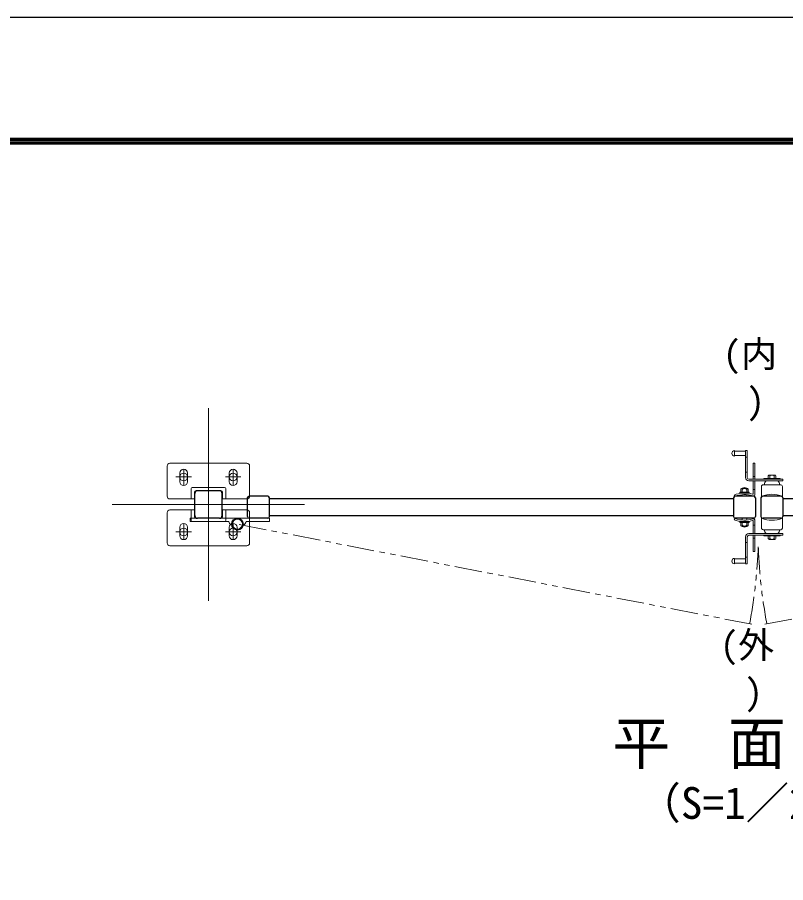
# Model space of a CAD drawing. Units: millimetres, scale not verified. Extents: x -3536 to 4864, y -2970 to 2970.
# Drawn here: x -702 to 695, y 1396 to 2970 of the extents above; entities that cross this region are included whole.
import ezdxf
from ezdxf.enums import TextEntityAlignment as Align

# ---------------------------------------------------------------- set-up
doc = ezdxf.new("R2010")
doc.units = ezdxf.units.MM
doc.header["$LTSCALE"] = 20
doc.linetypes.add('USER1', pattern=[50.8, 31.75, -6.35, 6.35, -6.35])
doc.linetypes.add('USER2', pattern=[5, 2.5, -0.5, 0.5, -0.5, 0.5, -0.5])
for name, color, linetype, lineweight in [('0-1_D-BMK', 2, 'USER1', 13), ('0-2_D-STR1', 1, 'Continuous', 25), ('0-3_D-STR3', 3, 'Continuous', 13), ('0-4_D-STR-TXT', 7, 'Continuous', 13), ('0-B_D-TTL', 7, 'Continuous', 25)]:
    doc.layers.add(name, color=color, linetype=linetype, lineweight=lineweight)
doc.layers.add('0-8_D-TTL-TXT', color=7, linetype='Continuous')
doc.styles.add('ＭＳ ゴシック', font='')
doc.styles.get('ＭＳ ゴシック').set_extended_font_data('MS Gothic')

msp = doc.modelspace()

# ---------------------------------------------------------------- linework, layer by layer
at = {"layer": '0-1_D-BMK'}
for p, q in [((-354.93, 1908.74), (-354.93, 2258.74)), ((-399.93, 2147.74), (-399.93, 2119.74)), ((-309.93, 2147.74), (-309.93, 2119.74)), ((-413.93, 2133.74), (-385.93, 2133.74)), ((-323.93, 2133.74), (-295.93, 2133.74)), ((-179.93, 2083.74), (-529.93, 2083.74)), ((-399.93, 2019.74), (-399.93, 2047.74)), ((-309.93, 2019.74), (-309.93, 2047.74)), ((-413.93, 2033.74), (-385.93, 2033.74)), ((-323.93, 2033.74), (-295.93, 2033.74))]:
    msp.add_line(p, q, dxfattribs=at)
at = {"layer": '0-1_D-BMK', "linetype": 'USER2'}
for p, q in [((633.31, 1865.84), (-302.13, 2047.94)), ((657.08, 1865.71), (1592.27, 2047.94))]:
    msp.add_line(p, q, dxfattribs=at)
for centre, start, end in [((-319.84, 2043.24), 349.45417, 357.82664), ((1609.97, 2043.24), 182.17317, 190.54584)]:
    msp.add_arc(centre, 965.56, start, end, dxfattribs=at)
at = {"layer": '0-2_D-STR1'}
for p, q in [((-379.93, 2063.84), (-379.93, 2103.64)), ((-335.03, 2108.74), (-374.83, 2108.74)), ((-329.93, 2063.84), (-329.93, 2103.64)), ((-283.93, 2061.94), (-283.93, 2096.24)), ((-247.13, 2098.74), (-280.73, 2098.74)), ((-243.93, 2061.94), (-243.93, 2095.54)), ((600.07, 2094.24), (-243.93, 2094.24)), ((600.07, 2095.54), (600.07, 2061.94)), ((636.87, 2098.74), (603.27, 2098.74)), ((640.07, 2095.54), (640.07, 2061.94)), ((650.07, 2095.54), (650.07, 2061.94)), ((686.87, 2098.74), (653.27, 2098.74)), ((690.07, 2095.54), (690.07, 2061.94)), ((1534.07, 2094.24), (690.07, 2094.24)), ((600.07, 2063.24), (-243.93, 2063.24)), ((1534.07, 2063.24), (690.07, 2063.24)), ((-335.03, 2058.74), (-374.83, 2058.74)), ((-247.13, 2058.74), (-280.73, 2058.74)), ((636.87, 2058.74), (603.27, 2058.74)), ((686.87, 2058.74), (653.27, 2058.74))]:
    msp.add_line(p, q, dxfattribs=at)
for centre, radius, start, end in [((-374.83, 2103.64), 5.1, 89.99974, 179.99999), ((-335.03, 2103.64), 5.1, 0.00014, 89.99968), ((-280.73, 2095.54), 3.2, 90, 180), ((-247.13, 2095.54), 3.2, 0, 90), ((603.27, 2095.54), 3.2, 90, 180), ((636.87, 2095.54), 3.2, 0, 90), ((653.27, 2095.54), 3.2, 90, 180), ((686.87, 2095.54), 3.2, 0, 90), ((-374.83, 2063.84), 5.1, 180.00001, 270.00033), ((-335.03, 2063.84), 5.1, 270.00027, 0.00001), ((-280.73, 2061.94), 3.2, 180, 270), ((-247.13, 2061.94), 3.2, 270, 0), ((603.27, 2061.94), 3.2, 180, 270), ((636.87, 2061.94), 3.2, 270, 0), ((653.27, 2061.94), 3.2, 180, 270), ((686.87, 2061.94), 3.2, 270, 0)]:
    msp.add_arc(centre, radius, start, end, dxfattribs=at)
at = {"layer": '0-3_D-STR3'}
for p, q in [((602.07, 2181.74), (602.07, 2171.74)), ((602.07, 2180.74), (622.07, 2180.74)), ((602.07, 2172.74), (622.07, 2172.74)), ((622.07, 2181.74), (622.07, 2132.74)), ((622.07, 2181.74), (625.07, 2181.74)), ((625.07, 2181.74), (625.07, 2132.74)), ((-284.93, 2158.74), (-424.93, 2158.74)), ((625.07, 2169.74), (622.07, 2169.74)), ((639.07, 2158.74), (636.07, 2158.74)), ((636.07, 2129.74), (636.07, 2158.74)), ((639.07, 2129.74), (639.07, 2158.74)), ((-429.93, 2153.74), (-429.93, 2098.74)), ((-279.93, 2098.74), (-279.93, 2153.74)), ((625.07, 2142.74), (622.07, 2142.74)), ((-406.93, 2125.24), (-406.93, 2140.74)), ((-392.93, 2125.24), (-392.93, 2140.74)), ((-316.93, 2125.24), (-316.93, 2140.74)), ((-302.93, 2125.24), (-302.93, 2140.74)), ((628.07, 2129.74), (690.07, 2129.74)), ((628.07, 2126.74), (690.07, 2126.74)), ((639.07, 2134.74), (636.07, 2134.74)), ((636.07, 2126.74), (636.07, 2103.36)), ((639.07, 2126.74), (639.07, 2102.24)), ((685.07, 2130.74), (655.07, 2130.74)), ((655.07, 2130.74), (655.07, 2129.74)), ((663.29, 2135.78), (663.29, 2130.7)), ((664.67, 2137.19), (675.47, 2137.19)), ((666.06, 2135.78), (666.06, 2130.74)), ((674.07, 2135.78), (674.07, 2130.74)), ((676.88, 2135.78), (676.88, 2130.78)), ((685.07, 2130.74), (685.07, 2129.74)), ((690.07, 2126.74), (690.07, 2129.74)), ((-386.43, 2093.74), (-386.43, 2112.74)), ((-325.43, 2114.74), (-384.43, 2114.74)), ((-323.43, 2112.74), (-323.43, 2093.74)), ((613.26, 2111.12), (613.26, 2106.12)), ((625.46, 2112.53), (614.66, 2112.53)), ((616.06, 2113.12), (616.06, 2112.52)), ((616.06, 2113.12), (624.07, 2113.12)), ((616.06, 2111.12), (616.06, 2106.09)), ((616.56, 2113.46), (616.56, 2112.52)), ((623.57, 2113.47), (623.57, 2112.54)), ((624.07, 2113.12), (624.07, 2112.54)), ((624.07, 2111.12), (624.07, 2106.09)), ((626.85, 2111.12), (626.85, 2106.04)), ((636.07, 2110.74), (639.07, 2110.74)), ((651.07, 2116.74), (651.07, 2098.74)), ((654.07, 2119.74), (686.07, 2119.74)), ((656.57, 2119.74), (656.57, 2121.74)), ((683.57, 2119.74), (683.57, 2121.74)), ((689.07, 2116.74), (689.07, 2098.74)), ((-380.43, 2093.74), (-380.43, 2106.74)), ((-331.43, 2108.74), (-378.43, 2108.74)), ((-329.43, 2093.74), (-329.43, 2106.74)), ((603.09, 2098.74), (601.07, 2100.96)), ((628.47, 2106.09), (611.67, 2106.09)), ((611.67, 2106.09), (611.67, 2104.49)), ((611.67, 2104.49), (628.47, 2104.49)), ((616.06, 2098.74), (616.06, 2101.55)), ((624.07, 2098.74), (624.07, 2101.55)), ((628.47, 2106.09), (628.47, 2104.49)), ((-424.93, 2093.74), (-380.35, 2093.74)), ((-329.35, 2093.74), (-284.93, 2093.74)), ((-429.93, 2013.74), (-429.93, 2068.74)), ((-424.93, 2073.74), (-380.35, 2073.74)), ((-386.43, 2073.74), (-386.43, 2054.74)), ((-380.43, 2073.74), (-380.43, 2060.74)), ((-329.43, 2073.74), (-329.43, 2060.74)), ((-329.35, 2073.74), (-284.93, 2073.74)), ((-323.43, 2054.74), (-323.43, 2073.74)), ((-279.93, 2068.74), (-279.93, 2013.74)), ((-388.33, 2058.74), (-302.13, 2058.74)), ((-388.33, 2052.74), (-388.33, 2058.74)), ((-317.81, 2052.74), (-388.33, 2052.74)), ((-325.43, 2052.74), (-384.43, 2052.74)), ((-331.43, 2058.74), (-378.43, 2058.74)), ((-302.13, 2058.74), (-243.93, 2058.74)), ((-243.93, 2052.74), (-286.46, 2052.74)), ((-243.93, 2058.74), (-243.93, 2052.74)), ((603.09, 2058.24), (601.07, 2056.02)), ((611.67, 2052.5), (628.47, 2052.5)), ((613.26, 2045.86), (613.26, 2050.86)), ((616.06, 2058.74), (616.06, 2055.43)), ((616.06, 2045.86), (616.06, 2050.9)), ((624.07, 2058.74), (624.07, 2055.43)), ((624.07, 2045.86), (624.07, 2050.9)), ((626.85, 2045.86), (626.85, 2050.95)), ((628.47, 2050.9), (628.47, 2052.5)), ((636.07, 2030.74), (636.07, 2053.63)), ((639.07, 2030.74), (639.07, 2054.75)), ((651.07, 2040.74), (651.07, 2058.74)), ((689.07, 2040.74), (689.07, 2058.74)), ((-406.93, 2042.24), (-406.93, 2026.74)), ((-392.93, 2042.24), (-392.93, 2026.74)), ((-316.93, 2042.24), (-316.93, 2026.74)), ((-302.93, 2042.24), (-302.93, 2026.74)), ((625.46, 2044.46), (614.66, 2044.46)), ((616.06, 2043.86), (616.06, 2044.47)), ((616.06, 2043.86), (624.07, 2043.86)), ((616.56, 2043.53), (616.56, 2044.47)), ((623.57, 2043.51), (623.57, 2044.45)), ((624.07, 2043.86), (624.07, 2044.45)), ((636.07, 2046.24), (639.07, 2046.24)), ((654.07, 2037.74), (686.07, 2037.74)), ((656.57, 2037.74), (656.57, 2035.74)), ((683.57, 2037.74), (683.57, 2035.74)), ((622.07, 1976.24), (622.07, 2025.24)), ((625.07, 1975.74), (625.07, 2024.74)), ((628.07, 2030.74), (690.07, 2030.74)), ((628.07, 2027.74), (690.07, 2027.74)), ((636.07, 2027.74), (636.07, 1998.24)), ((639.07, 2022.24), (636.07, 2022.24)), ((639.07, 2027.74), (639.07, 1998.24)), ((655.07, 2026.74), (655.07, 2027.74)), ((685.07, 2026.74), (655.07, 2026.74)), ((663.29, 2021.71), (663.29, 2026.79)), ((664.67, 2020.3), (675.47, 2020.3)), ((666.06, 2021.71), (666.06, 2026.74)), ((674.07, 2021.71), (674.07, 2026.74)), ((676.88, 2021.71), (676.88, 2026.71)), ((685.07, 2026.74), (685.07, 2027.74)), ((690.07, 2030.74), (690.07, 2027.74)), ((-284.93, 2008.74), (-424.93, 2008.74)), ((625.07, 2014.74), (622.07, 2014.74)), ((602.07, 1975.74), (602.07, 1985.74)), ((602.07, 1984.74), (622.07, 1984.74)), ((625.07, 1987.74), (622.07, 1987.74)), ((639.07, 1998.24), (636.07, 1998.24)), ((602.07, 1976.74), (622.07, 1976.74)), ((622.07, 1975.74), (625.07, 1975.74))]:
    msp.add_line(p, q, dxfattribs=at)
msp.add_lwpolyline([(628.47, 2050.9), (611.67, 2050.9), (611.67, 2052.5)], dxfattribs=at)
for centre, radius in [((-399.93, 2133.74), 7), ((-309.93, 2133.74), 7), ((-302.13, 2047.94), 10.8), ((-302.13, 2047.94), 10.8), ((-302.13, 2047.94), 10), ((-302.13, 2047.94), 9), ((-399.93, 2033.74), 7), ((-309.93, 2033.74), 7)]:
    msp.add_circle(centre, radius, dxfattribs=at)
for centre, radius, start, end in [((602.07, 2176.74), 5, 90.00001, 270), ((-424.93, 2153.74), 5, 90, 180), ((-284.93, 2153.74), 5, 0, 90), ((-399.93, 2140.74), 7, 0, 180), ((-309.93, 2140.74), 7, 0, 180), ((628.07, 2132.74), 6, 180.00001, 269.99995), ((628.07, 2132.74), 3, 180.00001, 270), ((661.57, 2121.74), 5, 90.00001, 179.99999), ((664.67, 2135.8), 1.39, 359.29981, 180.701), ((670.07, 2130.77), 6.41, 51.35043, 128.64746), ((675.47, 2135.78), 1.4, 0.08393, 179.91606), ((678.57, 2121.74), 5, 0, 90), ((-399.93, 2125.24), 7, 180, 0), ((-384.43, 2112.74), 2, 90, 180), ((-325.43, 2112.74), 2, 0, 90), ((-309.93, 2125.24), 7, 180, 0), ((614.66, 2111.12), 1.4, 0.08393, 179.91608), ((620.07, 2108.12), 6.41, 51.35253, 128.64959), ((620.07, 2106.12), 6.41, 51.35253, 128.64959), ((625.46, 2111.14), 1.39, 359.29901, 180.70018), ((654.07, 2116.74), 3, 90, 180.00001), ((686.07, 2116.74), 3, 0, 90), ((-424.93, 2098.74), 5, 180, 270), ((-378.43, 2106.74), 2, 90, 180), ((-331.43, 2106.74), 2, 0, 90), ((-284.93, 2098.74), 5, 270, 0), ((620.07, 2051.49), 53, 73.87238, 111.00754), ((620.07, 2051.72), 50, 72.42905, 109.85261), ((635.07, 2103.36), 1, 253.8728, 0.00001), ((636.07, 2102.24), 3, 252.42887, 0.00001), ((670.07, 2051.63), 50.8, 68.0365, 111.96349), ((-424.93, 2068.74), 5, 90, 180), ((-284.93, 2068.74), 5, 0, 90), ((-399.93, 2042.24), 7, 0, 180), ((-384.43, 2054.74), 2, 180, 270), ((-378.43, 2060.74), 2, 180, 270), ((-331.43, 2060.74), 2, 270, 0), ((-325.43, 2054.74), 2, 270, 360), ((-311.81, 2052.74), 6, 180, 259.73982), ((-309.93, 2042.24), 7, 0, 180), ((-292.46, 2052.74), 6, 280.26018, 0), ((620.07, 2105.5), 53, 248.99246, 286.12762), ((620.07, 2105.27), 50, 250.14739, 287.57095), ((635.07, 2053.63), 1, 359.99999, 106.1272), ((636.07, 2054.75), 3, 359.99999, 107.57113), ((670.07, 2105.86), 50.8, 248.03651, 291.9635), ((614.66, 2045.87), 1.4, 180.08392, 359.91607), ((620.07, 2050.87), 6.41, 231.35041, 308.64747), ((620.07, 2048.87), 6.41, 231.35041, 308.64747), ((625.46, 2045.85), 1.39, 179.29982, 0.70099), ((654.07, 2040.74), 3, 179.99999, 270), ((661.57, 2035.74), 5, 180.00001, 269.99999), ((678.57, 2035.74), 5, 270, 0), ((686.07, 2040.74), 3, 270, 0), ((-399.93, 2026.74), 7, 180, 0), ((-309.93, 2026.74), 7, 180, 0), ((628.07, 2024.74), 6, 90.00005, 179.99999), ((628.07, 2024.74), 3, 90, 179.99999), ((664.67, 2021.69), 1.39, 179.299, 0.70019), ((670.07, 2026.72), 6.41, 231.35254, 308.64957), ((675.47, 2021.71), 1.4, 180.08394, 359.91607), ((-424.93, 2013.74), 5, 180, 270), ((-284.93, 2013.74), 5, 270, 0), ((602.07, 1980.74), 5, 90, 269.99999)]:
    msp.add_arc(centre, radius, start, end, dxfattribs=at)
at = {"layer": '0-B_D-TTL', "color": 2}
msp.add_lwpolyline([(-3535.68, 2970), (4864.32, 2970), (4864.32, -2970), (-3535.68, -2970)], close=True, dxfattribs=at)
at = {"layer": '0-B_D-TTL'}
for points in [[(-3265.68, 2750), (4594.32, 2750), (4594.32, -2750), (-3265.68, -2750)], [(-3263.18, 2747.5), (4591.82, 2747.5), (4591.82, -2747.5), (-3263.18, -2747.5)], [(-3260.68, 2745), (4589.32, 2745), (4589.32, -2745), (-3260.68, -2745)], [(-3258.18, 2742.5), (4586.82, 2742.5), (4586.82, -2742.5), (-3258.18, -2742.5)], [(-3255.68, 2740), (4584.32, 2740), (4584.32, -2740), (-3255.68, -2740)]]:
    msp.add_lwpolyline(points, close=True, dxfattribs=at)

# ---------------------------------------------------------------- texts
at = {"layer": '0-4_D-STR-TXT', "style": 'ＭＳ ゴシック'}
for s, p in [('(内', (580.88, 2319.11)), (')', (624, 2233.28)), ('(外', (575.65, 1789.68)), (')', (620.43, 1703.85))]:
    msp.add_text(s, height=48.09, dxfattribs=at).set_placement(p, align=Align.BOTTOM_LEFT)
at = {"layer": '0-8_D-TTL-TXT', "style": 'ＭＳ ゴシック'}
for s, height, p in [('平\u3000面\u3000図', 76.98, (379.97, 1587.74)), ('（S=1／20）', 57.77, (425.46, 1494.54))]:
    msp.add_text(s, height=height, dxfattribs=at).set_placement(p, align=Align.BOTTOM_LEFT)

doc.saveas('drawing.dxf')
